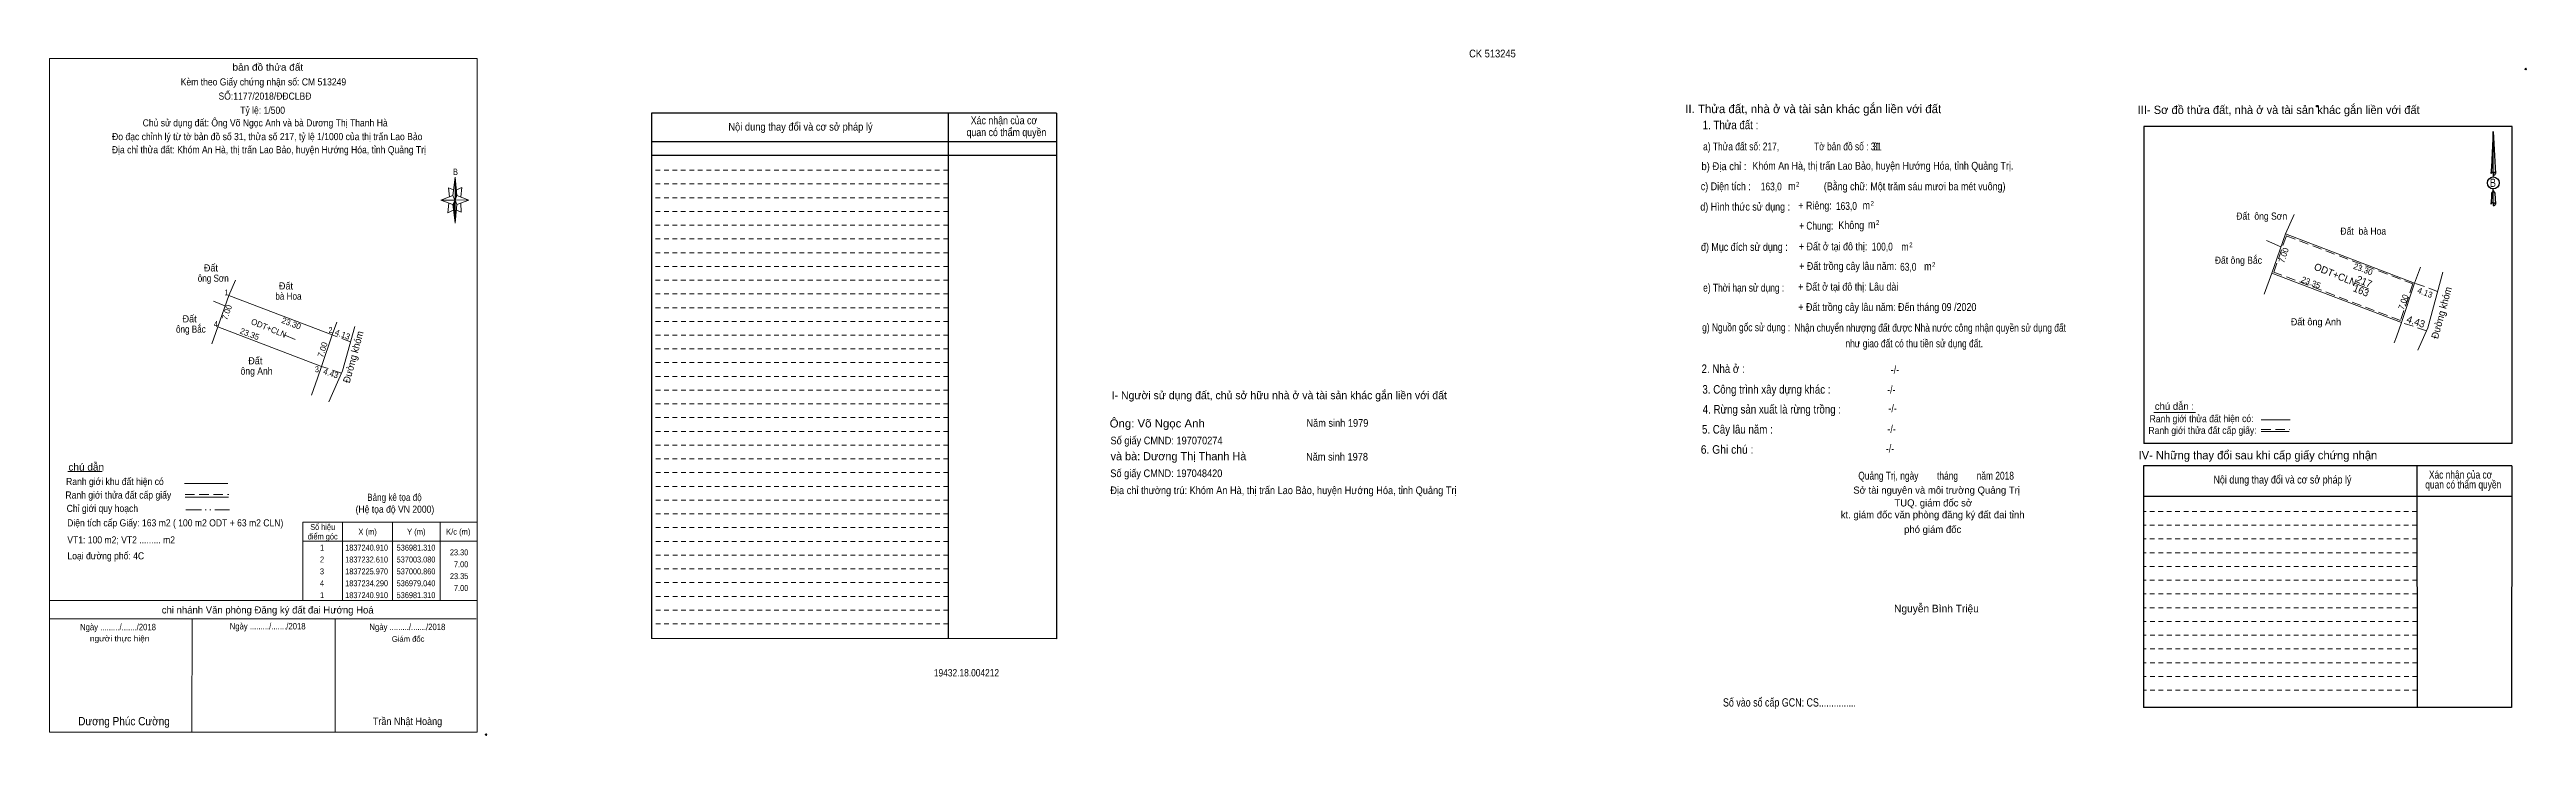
# Model space of a CAD drawing. Header units: metres. Extents: x 536406 to 537465, y 1837053 to 1837358.
# Drawn here: x 536944 to 537465, y 1837148 to 1837293 of the extents above; entities that cross this region are included whole.
import ezdxf
from ezdxf.enums import TextEntityAlignment as Align

# ---------------------------------------------------------------- set-up
doc = ezdxf.new("R2010")
doc.units = ezdxf.units.M
doc.header["$LTSCALE"] = 0.66
doc.header["$PDMODE"] = 32
doc.header["$PDSIZE"] = 0.33
for name, pattern in [('DASH_DOUBLE_DOT', [9.2, 5, -1.2, 0.3, -1.2, 0.3, -1.2]), ('MEDIUM_DASHED', [4.5, 3, -1.5]), ('SHORT_DASHED', [2.7, 1.5, -1.2])]:
    doc.linetypes.add(name, pattern=pattern)
for name, color, linetype, lineweight in [('10', 7, 'Continuous', 13), ('17', 7, 'Continuous', 13), ('18', 7, 'Continuous', 25), ('2', 7, 'SHORT_DASHED', 13), ('23', 7, 'Continuous', 13), ('28', 7, 'Continuous', 25), ('5', 7, 'Continuous', 13), ('55', 7, 'Continuous', 13), ('6', 7, 'Continuous', 13), ('63', 7, 'Continuous', 13), ('8', 7, 'Continuous', 13)]:
    doc.layers.add(name, color=color, linetype=linetype, lineweight=lineweight)
doc.layers.add('4', color=7, linetype='Continuous')
doc.layers.add('40', color=7, linetype='Continuous')

msp = doc.modelspace()

# ---------------------------------------------------------------- hatches: boundary and pattern name
at = {"layer": '5'}
for points in [[(537028.96, 1837265.83), (537029.36, 1837261.93), (537028.96, 1837260.93)], [(537028.96, 1837260.93), (537028.96, 1837256.13), (537028.46, 1837260.03)]]:
    msp.add_hatch(color=256, dxfattribs=at).paths.add_polyline_path(points)

# ---------------------------------------------------------------- linework, layer by layer
at = {"layer": '10'}
for p, q in [((536978.12, 1837239.74), (536980.52, 1837238.7)), ((536981.31, 1837240.91), (537003.08, 1837232.61)), ((536977.73, 1837230.75), (536979.04, 1837234.29)), ((536979.04, 1837234.29), (537000.86, 1837225.97)), ((537007.84, 1837234.41), (537005.28, 1837225.06)), ((537000, 1837223.54), (536998.71, 1837219.93)), ((537000.86, 1837225.97), (537000, 1837223.54)), ((537005.28, 1837225.06), (537002.36, 1837218.56))]:
    msp.add_line(p, q, dxfattribs=at)
msp.add_lwpolyline([(537004.08, 1837235.27), (537003.08, 1837232.61), (537000.86, 1837225.97)], dxfattribs=at)
at = {"layer": '17'}
for p, q in [((537414.26, 1837253.91), (537416.07, 1837257.97)), ((537414.26, 1837253.91), (537411.42, 1837245.63)), ((537414.26, 1837253.91), (537441.47, 1837243.53)), ((537410.27, 1837252.45), (537413.27, 1837251.15)), ((537409.78, 1837241.21), (537411.42, 1837245.63)), ((537411.42, 1837245.63), (537438.69, 1837235.23)), ((537428.85, 1837243.51), (537431.75, 1837242.32)), ((537442.72, 1837246.86), (537441.47, 1837243.53)), ((537447.42, 1837245.78), (537444.22, 1837234.09)), ((537437.62, 1837232.19), (537437.18, 1837230.97)), ((537444.22, 1837234.09), (537442.11, 1837229.41)), ((536947.43, 1837203.84), (536954.67, 1837203.84)), ((536973.56, 1837148.98), (536973.58, 1837172.89)), ((537003.72, 1837148.99), (537003.69, 1837172.89))]:
    msp.add_line(p, q, dxfattribs=at)
at = {"layer": '17', "linetype": 'MEDIUM_DASHED'}
for p, q in [((537446.31, 1837241.72), (537441.47, 1837243.53)), ((537006.95, 1837231.16), (537003.08, 1837232.61)), ((537443.95, 1837233.48), (537438.69, 1837235.23)), ((537005.06, 1837224.57), (537000.86, 1837225.97))]:
    msp.add_line(p, q, dxfattribs=at)
msp.add_lwpolyline([(537414.45, 1837253.49), (537441.08, 1837243.35), (537438.51, 1837235.65), (537411.81, 1837245.82)], close=True, dxfattribs=at)
at = {"layer": '17'}
msp.add_lwpolyline([(537442.72, 1837246.86), (537441.47, 1837243.53), (537438.69, 1837235.23), (537437.62, 1837232.19)], dxfattribs=at)
at = {"layer": '18'}
for p, q in [((537458, 1837275.39), (537458.47, 1837266.55)), ((537458, 1837275.39), (537458.47, 1837266.55)), ((537458, 1837275.39), (537458.47, 1837266.55)), ((537457.62, 1837267.93), (537457.54, 1837266.57)), ((537458, 1837266.85), (537458, 1837266.51)), ((537458, 1837266.51), (537458, 1837266.25)), ((537458, 1837266.25), (537458, 1837265.91)), ((537458, 1837266.25), (537458, 1837265.91)), ((537458, 1837266.25), (537458, 1837265.91)), ((537458, 1837262.93), (537458, 1837263.33)), ((537458, 1837262.93), (537458, 1837263.33)), ((537458, 1837262.93), (537458, 1837263.33)), ((537458.47, 1837266.55), (537458.47, 1837266.57)), ((537458, 1837262.93), (537458.36, 1837262.45)), ((537458, 1837262.93), (537458.36, 1837262.45)), ((537458, 1837262.93), (537458.36, 1837262.45)), ((537458, 1837260.43), (537458, 1837260.09)), ((537458, 1837260.09), (537458, 1837259.83)), ((537458.36, 1837262.45), (537458.47, 1837260.13)), ((537458.36, 1837262.45), (537458.47, 1837260.13)), ((537458.36, 1837262.45), (537458.47, 1837260.13)), ((537458.47, 1837260.13), (537458.47, 1837260.15))]:
    msp.add_line(p, q, dxfattribs=at)
for points in [[(537458, 1837266.85), (537458, 1837275.39), (537457.62, 1837267.93)], [(537458, 1837260.43), (537458, 1837262.93), (537457.68, 1837262.45), (537457.62, 1837261.51), (537457.54, 1837260.15)]]:
    msp.add_lwpolyline(points, dxfattribs=at)
msp.add_ellipse((537458.0195, 1837264.5963), major_axis=(0, 1.258), ratio=0.983453, dxfattribs=at)
for centre, start_param, end_param in [((537458.0199, 1837266.5347), 1.57079633, 3.07445202), ((537458.0199, 1837266.5347), 0.06714063, 1.57079633), ((537458.0199, 1837266.5347), 4.71238898, 6.28318531), ((537458.0199, 1837260.1142), 2.49106941, 3.07427841), ((537458.0199, 1837260.1142), 1.57079633, 2.49106941), ((537458.0199, 1837260.1142), 0.06714063, 1.57079633), ((537458.0199, 1837260.1142), 4.71238898, 6.28318531)]:
    msp.add_ellipse(centre, major_axis=(0.4535, 0), ratio=0.655448, start_param=start_param, end_param=end_param, dxfattribs=at)
at = {"layer": '2', "linetype": 'Continuous', "lineweight": 25}
for p, q in [((537155.58, 1837279.25), (537070.31, 1837279.25)), ((537070.31, 1837279.25), (537070.31, 1837168.73)), ((537132.74, 1837279.25), (537132.77, 1837168.65)), ((537155.58, 1837273.22), (537070.42, 1837273.22)), ((537155.58, 1837270.33), (537070.42, 1837270.33))]:
    msp.add_line(p, q, dxfattribs=at)
at = {"layer": '2'}
for p, q in [((537132.74, 1837267.27), (537070.3, 1837267.27)), ((537132.74, 1837264.37), (537070.3, 1837264.37)), ((537132.74, 1837264.37), (537070.31, 1837264.37)), ((537132.74, 1837261.48), (537070.31, 1837261.48)), ((537132.74, 1837258.59), (537070.31, 1837258.59)), ((537132.74, 1837255.69), (537070.31, 1837255.69)), ((537132.74, 1837252.8), (537070.31, 1837252.8)), ((537132.74, 1837249.91), (537070.31, 1837249.91)), ((537132.75, 1837247.01), (537070.31, 1837247.01)), ((537132.75, 1837244.13), (537070.31, 1837244.13)), ((537132.75, 1837241.23), (537070.31, 1837241.23)), ((537132.76, 1837238.34), (537070.31, 1837238.34)), ((537132.76, 1837235.45), (537070.31, 1837235.45)), ((537132.76, 1837232.55), (537070.31, 1837232.55)), ((537132.76, 1837229.66), (537070.31, 1837229.66)), ((537132.76, 1837226.77), (537070.31, 1837226.77)), ((537132.76, 1837223.87), (537070.31, 1837223.87)), ((537132.76, 1837220.99), (537070.31, 1837220.99)), ((537132.76, 1837218.09), (537070.31, 1837218.09)), ((537132.76, 1837215.2), (537070.31, 1837215.2)), ((537132.76, 1837212.31), (537070.31, 1837212.31)), ((537132.76, 1837209.41), (537070.31, 1837209.41)), ((537132.77, 1837206.52), (537070.31, 1837206.52)), ((537132.77, 1837203.63), (537070.31, 1837203.63)), ((537132.77, 1837200.73), (537070.31, 1837200.73)), ((537132.77, 1837197.84), (537070.31, 1837197.84)), ((537132.78, 1837194.95), (537070.31, 1837194.95)), ((537132.78, 1837192.05), (537070.31, 1837192.05)), ((537441.96, 1837192.55), (537384.4, 1837192.55)), ((537132.78, 1837189.17), (537070.31, 1837189.17)), ((537132.78, 1837186.27), (537070.31, 1837186.27)), ((537441.97, 1837189.67), (537384.4, 1837189.67)), ((537441.97, 1837186.77), (537384.4, 1837186.77)), ((537132.78, 1837183.38), (537070.31, 1837183.38)), ((537132.78, 1837180.49), (537070.31, 1837180.49)), ((537441.98, 1837183.88), (537384.4, 1837183.88)), ((537441.98, 1837180.99), (537384.4, 1837180.99)), ((537132.78, 1837177.59), (537070.31, 1837177.59)), ((537132.78, 1837174.7), (537070.31, 1837174.7)), ((537441.98, 1837178.09), (537384.4, 1837178.09)), ((537441.98, 1837175.2), (537384.4, 1837175.2)), ((537132.78, 1837171.81), (537070.31, 1837171.81)), ((537441.99, 1837172.31), (537384.4, 1837172.31)), ((537442, 1837169.41), (537384.4, 1837169.41)), ((537442, 1837166.53), (537384.4, 1837166.53)), ((537442, 1837163.63), (537384.4, 1837163.63)), ((537442, 1837160.74), (537384.4, 1837160.74)), ((537442.01, 1837157.85), (537384.4, 1837157.85))]:
    msp.add_line(p, q, dxfattribs=at)
at = {"layer": '2', "linetype": 'Continuous', "lineweight": 25}
msp.add_lwpolyline([(537155.58, 1837279.25), (537155.53, 1837168.62), (537070.31, 1837168.73)], dxfattribs=at)
at = {"layer": '23'}
for p, q in [((537004.08, 1837235.27), (537003.08, 1837232.61)), ((537000, 1837223.54), (536998.71, 1837219.93))]:
    msp.add_line(p, q, dxfattribs=at)
at = {"layer": '28'}
for p, q in [((537384.46, 1837276.43), (537384.46, 1837209.79)), ((537461.98, 1837209.79), (537384.46, 1837209.79)), ((537441.96, 1837205.09), (537442.01, 1837154.21)), ((537461.91, 1837205.09), (537461.88, 1837154.21)), ((537461.9, 1837198.63), (537384.4, 1837198.63)), ((537461.88, 1837154.21), (537384.4, 1837154.21))]:
    msp.add_line(p, q, dxfattribs=at)
at = {"layer": '28', "linetype": 'SHORT_DASHED', "lineweight": 13}
msp.add_line((537441.96, 1837195.45), (537384.4, 1837195.45), dxfattribs=at)
at = {"layer": '28'}
for points in [[(537461.98, 1837209.79), (537461.98, 1837276.43), (537384.46, 1837276.43)], [(537461.91, 1837205.09), (537384.4, 1837205.09), (537384.4, 1837154.21)]]:
    msp.add_lwpolyline(points, dxfattribs=at)
msp.add_point((537420.94, 1837280.75), dxfattribs=at)
at = {"layer": '5'}
for p, q in [((536943.59, 1837148.99), (536943.59, 1837290.79)), ((537028.46, 1837261.93), (537028.96, 1837265.83)), ((537028.46, 1837260.03), (537025.96, 1837260.93)), ((537029.36, 1837260.03), (537028.96, 1837256.13)), ((537030.26, 1837258.43), (537029.26, 1837258.83)), ((537029.36, 1837261.93), (537031.86, 1837260.93)), ((537030.16, 1837260.33), (537030.26, 1837258.43))]:
    msp.add_line(p, q, dxfattribs=at)
for points in [[(536943.59, 1837290.79), (537033.59, 1837290.79), (537033.59, 1837148.99)], [(537028.66, 1837263.13), (537027.56, 1837263.53), (537027.76, 1837261.63)], [(537029.26, 1837263.13), (537030.36, 1837263.63), (537030.16, 1837261.63)], [(537028.96, 1837260.93), (537028.46, 1837261.93), (537025.96, 1837260.93)], [(537027.66, 1837260.33), (537027.46, 1837258.33), (537028.56, 1837258.83)], [(537028.96, 1837260.93), (537029.36, 1837260.03), (537031.86, 1837260.93)]]:
    msp.add_lwpolyline(points, dxfattribs=at)
for points in [[(537028.96, 1837265.83), (537029.36, 1837261.93), (537028.96, 1837260.93)], [(537028.96, 1837260.93), (537025.96, 1837260.93), (537028.46, 1837261.93), (537029.36, 1837260.03), (537031.86, 1837260.93), (537028.96, 1837261.03)], [(537028.96, 1837260.93), (537028.96, 1837256.13), (537028.46, 1837260.03)]]:
    msp.add_lwpolyline(points, close=True, dxfattribs=at)
msp.add_point((537464.84, 1837288.55), dxfattribs=at)
at = {"layer": '55'}
for p, q in [((537386.53, 1837216.31), (537395.34, 1837216.31)), ((537409.13, 1837214.74), (537415.23, 1837214.74)), ((537409.19, 1837212.26), (537415.04, 1837212.26)), ((537409.19, 1837212.26), (537415.04, 1837212.26))]:
    msp.add_line(p, q, dxfattribs=at)
at = {"layer": '55', "linetype": 'MEDIUM_DASHED'}
msp.add_line((537409.18, 1837212.7), (537415.18, 1837212.7), dxfattribs=at)
at = {"layer": '6'}
for p, q in [((536972.01, 1837201.36), (536981.15, 1837201.36)), ((536972.15, 1837198.43), (536981.29, 1837198.43)), ((536943.59, 1837176.69), (537033.59, 1837176.69)), ((536943.59, 1837172.89), (537033.39, 1837172.89)), ((537033.59, 1837148.99), (536943.59, 1837148.99))]:
    msp.add_line(p, q, dxfattribs=at)
at = {"layer": '6', "linetype": 'MEDIUM_DASHED'}
msp.add_line((536972.15, 1837199.05), (536981.35, 1837199.05), dxfattribs=at)
at = {"layer": '6'}
msp.add_point((537035.49, 1837148.49), dxfattribs=at)
at = {"layer": '63'}
for p, q in [((536981.31, 1837240.91), (536982.76, 1837244.16)), ((536981.31, 1837240.91), (536979.04, 1837234.29)), ((536992.98, 1837232.59), (536995.3, 1837231.64)), ((537005.29, 1837193.19), (537005.29, 1837176.69)), ((537015.79, 1837193.19), (537015.79, 1837176.69)), ((537025.79, 1837193.19), (537025.79, 1837176.69)), ((536996.89, 1837189.19), (537033.59, 1837189.19))]:
    msp.add_line(p, q, dxfattribs=at)
at = {"layer": '63', "linetype": 'DASH_DOUBLE_DOT'}
msp.add_line((536972.28, 1837195.8), (536981.48, 1837195.8), dxfattribs=at)
at = {"layer": '63'}
msp.add_lwpolyline([(536996.89, 1837193.19), (537033.59, 1837193.19), (537033.59, 1837176.69), (536996.89, 1837176.69)], close=True, dxfattribs=at)
at = {"layer": '8'}
msp.add_line((537000, 1837223.54), (536998.71, 1837219.93), dxfattribs=at)
msp.add_line((537000, 1837223.54), (536998.71, 1837219.93), dxfattribs=at)

# ---------------------------------------------------------------- texts
at = {"layer": '17'}
for s, width, p in [('Đất  ông Sơn', 0.9, (537409.27, 1837256.86)), ('Đất  bà Hoa', 0.9, (537430.65, 1837253.7)), ('Đất ', 0.95, (536977.82, 1837245.96)), ('Đất ông Bắc', 0.9, (537404.365, 1837247.57)), (' ông Sơn', 0.85, (536977.815, 1837243.8)), ('Đất  ', 0.95, (536993.885, 1837242.17)), ('bà Hoa', 0.85, (536993.88, 1837240.01)), ('ông Bắc', 0.85, (536973.345, 1837233.08)), ('Đất ', 0.95, (536973.34, 1837235.24)), ('Đất ông Anh', 0.95, (537420.69, 1837234.62)), ('Đất ', 0.95, (536987.17, 1837226.42)), ('ông Anh', 0.9, (536987.17, 1837224.26))]:
    msp.add_text(s, height=1.5, dxfattribs=dict(at, width=width)).set_placement(p, align=Align.CENTER)
for s, height, rotation, p in [('7.00', 1.25, 71.073, (537414.4954, 1837249.1523)), ('ODT+CLN', 1.5, 337.717, (537424.4856, 1837244.6187)), ('23.30', 1.25, 339.13, (537430.3874, 1837245.829)), ('23.35', 1.25, 339.128, (537419.4173, 1837243.0565)), ('163', 1.5, 337.717, (537429.9056, 1837241.2302)), ('4.13', 1.25, 339.46, (537443.4307, 1837240.9177)), ('7.00', 1.25, 71.513, (537439.6605, 1837239.3368)), ('4.43', 1.5, 341.565, (537441.4828, 1837234.6891))]:
    msp.add_text(s, height=height, rotation=rotation, dxfattribs=at).set_placement(p, align=Align.CENTER)
at = {"layer": '17', "width": 0.95}
msp.add_text('Đường khóm ', height=1.5, rotation=74.688, dxfattribs=at).set_placement((537447.9171, 1837237.3319), align=Align.CENTER)
at = {"layer": '18'}
for s, height, p in [('II. Thửa đất, nhà ở và tài sản khác gắn liền với đất', 1.8, (537314.86, 1837279.27)), ('Sở tài nguyên và môi trường Quảng Trị', 1.5, (537340.84, 1837199.2)), ('kt. giám đốc văn phòng đăng ký đất đai tỉnh', 1.5, (537340.005, 1837194.02)), ('TUQ. giám đốc sở', 1.5, (537340.13, 1837196.51)), ('phó giám đốc', 1.5, (537340.01, 1837190.93)), ('Nguyễn Bình Triệu', 1.6, (537340.81, 1837174.23))]:
    msp.add_text(s, height=height, dxfattribs=at).set_placement(p, align=Align.CENTER)
for s, height, width, p in [('1. Thửa đất :', 1.8, 0.85, (537297.445, 1837275.9)), ('b) Địa chỉ : ', 1.65, 0.9, (537296.35, 1837267.28)), ('c) Diện tích :                                                   ', 1.65, 0.85, (537309.745, 1837263.06)), ('163,0', 1.65, 0.8, (537306.035, 1837263.02)), (' m', 1.65, 0.85, (537310.115, 1837263.1)), ('2', 1, 0.75, (537311.605, 1837263.81)), ('B', 1.728, 0.85, (537457.935, 1837263.76)), ('d) Hình thức sử dụng :', 1.65, 0.85, (537300.535, 1837258.77)), ('+ Riêng: ', 1.65, 0.85, (537315.505, 1837259)), ('163,0', 1.65, 0.8, (537321.855, 1837258.92)), (' m', 1.65, 0.85, (537325.775, 1837259.06)), ('2', 1, 0.75, (537327.285, 1837259.77)), ('       + Chung:', 1.65, 0.8, (537313.785, 1837254.76)), ('Không', 1.65, 0.85, (537322.875, 1837254.88)), (' m', 1.65, 0.85, (537326.925, 1837255.04)), ('2', 1, 0.75, (537328.435, 1837255.76)), ('đ) Mục đích sử dụng :', 1.65, 0.85, (537300.365, 1837250.3)), ('+ Đất ở tại đô thị:', 1.65, 0.85, (537319.04, 1837250.4)), ('100,0', 1.65, 0.8, (537329.405, 1837250.36)), ('63,0', 1.65, 0.8, (537334.865, 1837246.11)), (' m', 1.65, 0.85, (537333.915, 1837250.34)), ('2', 1, 0.75, (537335.425, 1837251.05)), (' m', 1.65, 0.85, (537338.725, 1837246.23)), ('2', 1, 0.75, (537340.235, 1837246.94)), ('e) Thời hạn sử dụng :', 1.65, 0.8, (537300.22, 1837241.72)), ('+ Đất ở tại đô thị: Lâu dài', 1.65, 0.85, (537322.23, 1837241.92)), ('g) Nguồn gốc sử dụng :', 1.65, 0.8, (537300.75, 1837233.38)), ('2. Nhà ở :', 1.8, 0.85, (537295.895, 1837224.59)), ('3. Công trình xây dựng khác :', 1.8, 0.85, (537305.01, 1837220.25)), ('4. Rừng sản xuất là rừng trồng :', 1.8, 0.85, (537306.155, 1837216.06)), ('5. Cây lâu năm :', 1.8, 0.85, (537298.89, 1837211.85)), ('6. Ghi chú :', 1.8, 0.9, (537296.735, 1837207.6)), ('Quảng Trị, ngày        tháng        năm 2018', 1.65, 0.8, (537340.735, 1837202.16)), ('19432.18.004212', 1.55, 0.85, (537136.61, 1837160.74)), ('Số vào sổ cấp GCN: CS...............', 1.75, 0.8, (537309.86, 1837154.4))]:
    msp.add_text(s, height=height, dxfattribs=dict(at, width=width)).set_placement(p, align=Align.CENTER)
for s, width, p in [('a) Thửa đất số: 217,               Tờ bản đồ số : 31', 0.8, (537291.68, 1837271.44)), ('Khóm An Hà, thị trấn Lao Bảo, huyện Hướng Hóa, tỉnh Quảng Trị.', 0.85, (537302.07, 1837267.37)), ('(Bằng chữ: Một trăm sáu mươi ba mét vuông)', 0.85, (537317.09, 1837263.05)), ('+ Đất trồng cây lâu năm:', 0.85, (537311.91, 1837246.28)), ('+ Đất trồng cây lâu năm: Đến tháng 09 /2020', 0.85, (537311.72, 1837237.65)), ('Nhận chuyển nhượng đất được Nhà nước công nhận quyền sử dụng đất', 0.8, (537310.89, 1837233.29)), ('như giao đất có thu tiền sử dụng đất.', 0.8, (537321.65, 1837229.99))]:
    msp.add_text(s, height=1.65, dxfattribs=dict(at, width=width)).set_placement(p)
at = {"layer": '2'}
for s, width, p in [('Nội dung thay đổi và cơ sở pháp lý', 0.9, (537101.67, 1837275.6)), ('Nội dung thay đổi và cơ sở pháp lý', 0.9, (537101.67, 1837275.6)), (' quan có thẩm quyền', 0.85, (537144.765, 1837274.44)), (' quan có thẩm quyền', 0.85, (537144.765, 1837274.44)), ('Xác nhận của cơ', 0.85, (537144.505, 1837276.94)), ('Xác nhận của cơ', 0.85, (537144.505, 1837276.94))]:
    msp.add_text(s, height=1.63, dxfattribs=dict(at, width=width)).set_placement(p, align=Align.CENTER)
at = {"layer": '28'}
for s, height, p in [('III- Sơ đồ thửa đất, nhà ở và tài sản khác gắn liền với đất', 1.75, (537412.85, 1837279.1)), ('I- Người sử dụng đất, chủ sở hữu nhà ở và tài sản khác gắn liền với đất', 1.653, (537202.465, 1837219.08)), ('IV- Những thay đổi sau khi cấp giấy chứng nhận', 1.75, (537408.475, 1837206.43))]:
    msp.add_text(s, height=height, dxfattribs=at).set_placement(p, align=Align.CENTER)
for s, height, width, p in [('-/-', 1.65, 0.85, (537331.305, 1837220.28)), ('-/-', 1.65, 0.85, (537332.065, 1837224.46)), ('-/-', 1.65, 0.85, (537331.575, 1837216.33)), ('Năm sinh 1979', 1.61, 0.9, (537214.695, 1837213.28)), ('-/-', 1.65, 0.85, (537331.365, 1837212)), ('Năm sinh 1978', 1.61, 0.9, (537214.62, 1837206.17)), ('-/-', 1.65, 0.85, (537331.025, 1837207.88)), ('Nội dung thay đổi và cơ sở pháp lý', 1.65, 0.85, (537413.64, 1837201.34)), (' quan có thẩm quyền', 1.65, 0.8, (537451.455, 1837200.29)), ('Xác nhận của cơ', 1.65, 0.8, (537451.135, 1837202.38))]:
    msp.add_text(s, height=height, dxfattribs=dict(at, width=width)).set_placement(p, align=Align.CENTER)
for s, height, width, p in [('Ông: Võ Ngọc Anh', 1.71, 1.05, (537166.76, 1837213.13)), ('Số giấy CMND: 197070274', 1.61, 0.9, (537166.93, 1837209.58)), ('Địa chỉ thường trú: Khóm An Hà, thị trấn Lao Bảo, huyện Hướng Hóa, tỉnh Quảng Trị', 1.61, 0.9, (537166.9, 1837199.11)), ('Số giấy CMND: 197048420', 1.61, 0.9, (537166.89, 1837202.68))]:
    msp.add_text(s, height=height, dxfattribs=dict(at, width=width)).set_placement(p)
msp.add_text('và bà: Dương Thị Thanh Hà', height=1.71, dxfattribs=at).set_placement((537166.95, 1837206.23))
at = {"layer": '4'}
for s, width, p in [('217', 0.8, (537304.25, 1837271.44)), ('31', 0.75, (537327.47, 1837271.44))]:
    msp.add_text(s, height=1.65, dxfattribs=dict(at, width=width)).set_placement(p)
msp.add_text('217', height=1.5, rotation=337.717, dxfattribs=at).set_placement((537430.5656, 1837243.1361), align=Align.CENTER)
at = {"layer": '40', "width": 0.9}
msp.add_text('CK 513245', height=1.63, dxfattribs=at).set_placement((537247.335, 1837291), align=Align.CENTER)
at = {"layer": '5'}
for s, height, width, p in [('bản đồ thửa đất', 1.5, 1.05, (536989.54, 1837288.21)), ('Kèm theo Giấy chứng nhận số: CM 513249', 1.5, 0.9, (536988.615, 1837285.1)), ('SỐ:1177/2018/ĐĐCLBĐ', 1.5, 0.9, (536988.94, 1837282.11)), ('Tỷ lệ: 1/500', 1.5, 0.9, (536988.445, 1837279.13)), ('Đo đạc chỉnh lý từ tờ bản đồ số 31, thửa số 217, tỷ lệ 1/1000 của thị trấn Lao Bảo', 1.5, 0.9, (536989.42, 1837273.59)), ('Chủ sử dụng đất: Ông Võ Ngọc Anh và bà Dương Thị Thanh Hà', 1.5, 0.9, (536988.98, 1837276.48)), ('Địa chỉ thửa đất: Khóm An Hà, thị trấn Lao Bảo, huyện Hướng Hóa, tỉnh Quảng Trị', 1.5, 0.9, (536989.765, 1837270.83)), ('B', 1.378, 0.8, (537029.05, 1837266.23))]:
    msp.add_text(s, height=height, dxfattribs=dict(at, width=width)).set_placement(p, align=Align.CENTER)
at = {"layer": '55'}
msp.add_text('chú dẫn :', height=1.5, rotation=359.974, dxfattribs=at).set_placement((537390.8997, 1837216.8478), align=Align.CENTER)
at = {"layer": '55', "width": 0.9}
for s, p in [('Ranh giới thửa đất cấp giấy:', (537396.8132, 1837211.7759)), ('Ranh giới thửa đất hiện có:', (537396.6132, 1837214.2349))]:
    msp.add_text(s, height=1.5, rotation=0.135, dxfattribs=at).set_placement(p, align=Align.CENTER)
at = {"layer": '6'}
for s, height, width, p in [('chú dẫn', 1.5, 1.05, (536951.32, 1837204.05)), ('Ranh giới khu đất hiện có ', 1.5, 0.9, (536957.605, 1837201.01)), ('Ranh giới thửa đất cấp giấy', 1.5, 0.9, (536958.07, 1837198.17)), ('Chỉ giới quy hoạch', 1.5, 0.9, (536954.71, 1837195.35)), ('(Hệ tọa độ VN 2000)', 1.5, 0.9, (537016.295, 1837195.18)), ('Bảng kê tọa độ', 1.5, 0.85, (537016.19, 1837197.69)), ('Ngày ........./......./2018', 1.35, 0.9, (536958, 1837170.46)), ('người thực hiện', 1.2, 1.1, (536958.355, 1837168.12)), ('Ngày ........./......./2018', 1.35, 0.9, (536989.5, 1837170.63)), ('Ngày ........./......./2018', 1.35, 0.9, (537018.92, 1837170.49)), ('Dương Phúc Cường', 1.75, 0.9, (536959.265, 1837150.46)), ('Trần Nhật Hoàng', 1.58, 0.9, (537018.945, 1837150.52))]:
    msp.add_text(s, height=height, dxfattribs=dict(at, width=width)).set_placement(p, align=Align.CENTER)
at = {"layer": '6', "width": 0.9}
for s, p in [('VT1: 100 m2; VT2 ......... m2', (536947.33, 1837188.73)), ('Diện tích cấp Giấy: 163 m2 ( 100 m2 ODT + 63 m2 CLN)', (536947.3, 1837192.31)), ('Loại đường phố: 4C', (536947.36, 1837185.37))]:
    msp.add_text(s, height=1.5, dxfattribs=at).set_placement(p)
at = {"layer": '6'}
for s, height, p in [('chi nhánh Văn phòng Đăng ký đất đai Hướng Hoá', 1.5, (536989.51, 1837173.99)), ('Giám đốc', 1.2, (537019.075, 1837168.03))]:
    msp.add_text(s, height=height, dxfattribs=at).set_placement(p, align=Align.CENTER)
at = {"layer": '63'}
for s, rotation, p in [('7.00', 71.073, (536981.5154, 1837237.1523)), ('23.35', 339.128, (536985.4873, 1837232.2165)), ('ODT+CLN', 337.717, (536989.498, 1837233.461)), ('23.30', 339.13, (536994.2674, 1837234.439)), ('4.13', 339.46, (537005.0407, 1837232.1177)), ('7.00', 71.513, (537001.6521, 1837229.3018)), ('4.43', 341.565, (537002.6074, 1837223.9209))]:
    msp.add_text(s, height=1.25, rotation=rotation, dxfattribs=at).set_placement(p, align=Align.CENTER)
for s, width, p in [(' 1', 0.75, (536981.31, 1837240.91)), (' 4', 0.85, (536979.04, 1837234.29)), (' 2', 0.85, (537003.17, 1837233)), (' 3', 0.8, (537000.3, 1837224.76)), ('23.30', 0.85, (537031.74, 1837186.22)), ('7.00', 0.85, (537031.74, 1837183.72)), ('23.35', 0.85, (537031.74, 1837181.22)), ('7.00', 0.85, (537031.74, 1837178.72))]:
    msp.add_text(s, height=1.25, dxfattribs=dict(at, width=width)).set_placement(p, align=Align.RIGHT)
at = {"layer": '63', "width": 0.95}
msp.add_text('Đường khóm ', height=1.5, rotation=74.688, dxfattribs=at).set_placement((537008.3171, 1837228.0319), align=Align.CENTER)
at = {"layer": '63'}
for s, width, p in [('điểm góc', 0.9, (537001.09, 1837189.57)), ('Số hiệu', 0.85, (537001.09, 1837191.57)), ('X (m)', 0.95, (537010.54, 1837190.57)), ('Y (m)', 0.95, (537020.795, 1837190.57)), ('K/c (m)', 0.95, (537029.635, 1837190.57)), (' 2', 0.85, (537000.745, 1837184.72)), (' 1', 0.75, (537000.74, 1837187.22)), ('1837240.910', 0.85, (537010.34, 1837187.22)), ('1837232.610', 0.85, (537010.34, 1837184.72)), ('536981.310', 0.85, (537020.74, 1837187.22)), ('537003.080', 0.85, (537020.74, 1837184.72)), (' 4', 0.85, (537000.74, 1837179.72)), (' 3', 0.8, (537000.735, 1837182.22)), ('1837225.970', 0.85, (537010.34, 1837182.22)), ('1837234.290', 0.85, (537010.34, 1837179.72)), ('537000.860', 0.85, (537020.74, 1837182.22)), ('536979.040', 0.85, (537020.74, 1837179.72)), (' 1', 0.75, (537000.74, 1837177.22)), ('1837240.910', 0.85, (537010.34, 1837177.22)), ('536981.310', 0.85, (537020.74, 1837177.22))]:
    msp.add_text(s, height=1.25, dxfattribs=dict(at, width=width)).set_placement(p, align=Align.CENTER)

doc.saveas('drawing.dxf')
